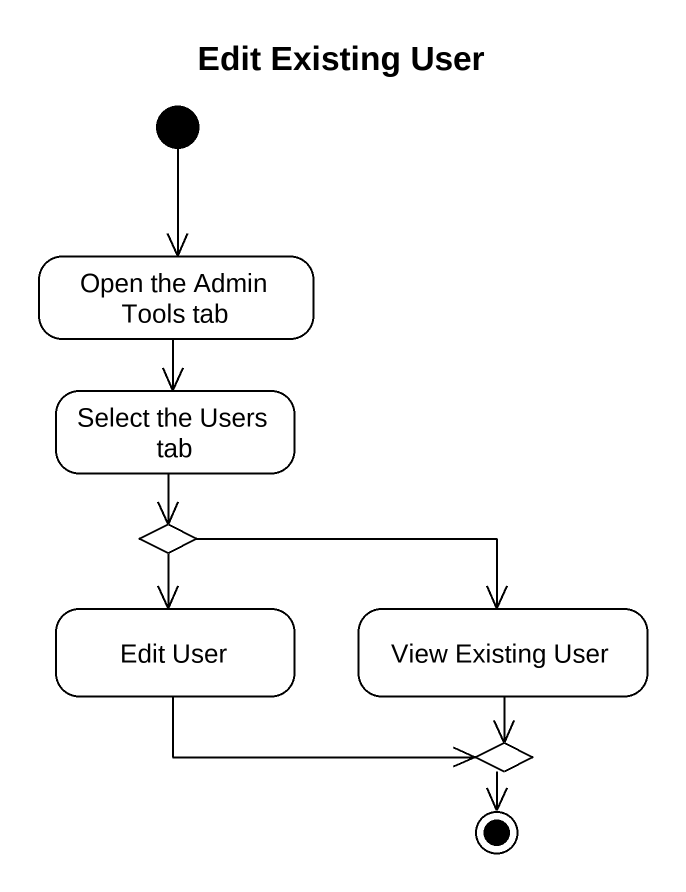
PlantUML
@startuml
title Edit Existing User
hide empty description
state "Open the Admin Tools tab" as Open_the_Admin_Tools_tab
state "Select the Users tab" as Select_the_Users_tab
state choice1 <<choice>>
state "Edit User" as Edit_User
state "View Existing User" as View_Existing_User
state choice2 <<choice>>
[*] --> Open_the_Admin_Tools_tab
Open_the_Admin_Tools_tab --> Select_the_Users_tab
Select_the_Users_tab --> choice1
choice1 --> Edit_User
choice1 -right-> View_Existing_User
Edit_User -right-> choice2
View_Existing_User --> choice2
choice2 --> [*]
@enduml
